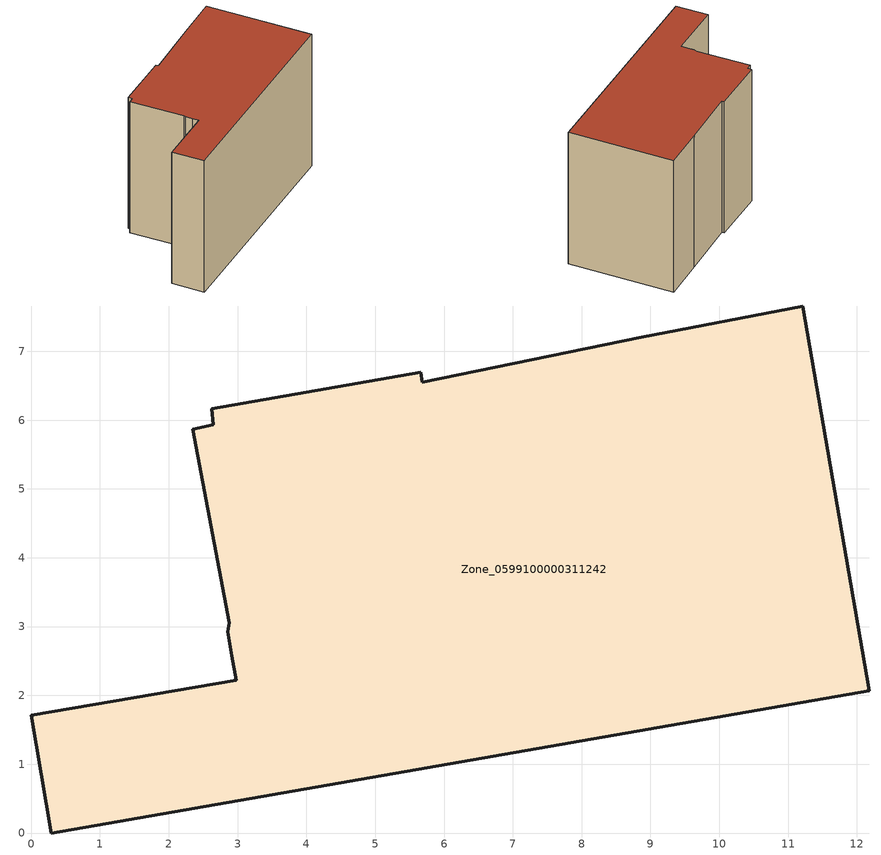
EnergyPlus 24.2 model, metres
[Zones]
Zone_0599100000311242
 floor ground (C_G): 2.92,2.58 2.86,2.92 2.88,3.06 2.35,5.87 2.65,5.93 2.63,6.17 5.66,6.69 5.68,6.55 8.87,7.21 11.21,7.66 12.18,2.07 0.29,0 0,1.71 2.98,2.22 z0
 wall outside (C_F): 12.18,2.07 11.21,7.66 8.87,7.21 5.68,6.55 5.66,6.69 2.63,6.17 2.65,5.93 2.35,5.87 2.88,3.06 2.86,2.92 2.92,2.58 2.98,2.22 0,1.71 0.29,0 12.18,2.07 z0:7.66
 roof outside (C_R): 2.86,2.92 2.92,2.58 2.98,2.22 0,1.71 0.29,0 12.18,2.07 11.21,7.66 8.87,7.21 5.68,6.55 5.66,6.69 2.63,6.17 2.65,5.93 2.35,5.87 2.88,3.06 z7.66
[BUILDING]
Pand.0599100000311242: North Axis=0; Terrain=City; Loads Convergence Tolerance Value=0.04; Temperature Convergence Tolerance Value=0.4; Solar Distribution=FullExterior; Maximum Number of Warmup Days=25; Minimum Number of Warmup Days=1
[Site:Location]
Rotterdam.The.Hague.AP_ZH_NLD Design_Conditions: Latitude=51.96; Longitude=4.45; Time Zone=1; Elevation=-4.5
[SITE:GROUNDTEMPERATURE:BUILDINGSURFACE]
18, 18, 18, 18, 18, 18, 18, 18, 18, 18, 18, 18
[MATERIAL] Thermal Absorptance=0.9; Solar Absorptance=0.7; Visible Absorptance=0.7
Name | Roughness | Thickness | Conductivity | Density | Specific Heat
G.TI.1975-1991 | MediumSmooth | 0.15 | 0.288461 | 540 | 1210
F.TI.1975-1991 | Rough | 0.3 | 0.230769 | 1920 | 840
R.TI.1975-1991 | MediumRough | 0.2 | 0.153846 | 1500 | 1000
[CONSTRUCTION]
C_G: G.TI.1975-1991
C_F: F.TI.1975-1991
C_R: R.TI.1975-1991
[ZONE]
Zone_0599100000311242: Type=1; Multiplier=1; Ceiling Height=Autocalculate; Volume=Autocalculate; Floor Area=autocalculate; Part of Total Floor Area=Yes
[ZONEINFILTRATION:DESIGNFLOWRATE]
Infil_Zone_0599100000311242: Zone or ZoneList or Space or SpaceList=Zone_0599100000311242; Schedule=AlwaysOn; Design Flow Rate Calculation Method=Flow/Area; Flow Rate per Floor Area=0.003; Constant Term Coefficient=1; Temperature Term Coefficient=0; Velocity Term Coefficient=0; Velocity Squared Term Coefficient=0
[HVACTEMPLATE:ZONE:IDEALLOADSAIRSYSTEM]
Zone_0599100000311242: Maximum Heating Supply Air Temperature=50; Minimum Cooling Supply Air Temperature=13; Maximum Heating Supply Air Humidity Ratio=0.0156; Minimum Cooling Supply Air Humidity Ratio=0.0077; Heating Limit=NoLimit; Cooling Limit=NoLimit; Dehumidification Control Type=ConstantSensibleHeatRatio; Cooling Sensible Heat Ratio=0.7; Dehumidification Setpoint=60; Humidification Control Type=None; Humidification Setpoint=30; Outdoor Air Method=None; Outdoor Air Flow Rate per Person=0.00944; Outdoor Air Flow Rate per Zone Floor Area=0; Outdoor Air Flow Rate per Zone=0; Demand Controlled Ventilation Type=None; Outdoor Air Economizer Type=NoEconomizer; Heat Recovery Type=None; Sensible Heat Recovery Effectiveness=0.7; Latent Heat Recovery Effectiveness=0.65
[ZONECONTROL:THERMOSTAT]
ThermostatControl_Zone_0599100000311242: Zone or ZoneList=Zone_0599100000311242; Control Type Schedule=DualSetpointControlType; Control 1=Thermostat_Zone_0599100000311242; Temperature Difference Between Cutout And Setpoint=0
[THERMOSTATSETPOINT:DUALSETPOINT]
Thermostat_Zone_0599100000311242: Heating Setpoint Temperature Schedule=HeatingSetpoint_Zone_0599100000311242; Cooling Setpoint Temperature Schedule=CoolingSetpoint_Zone_0599100000311242
[SCHEDULE:COMPACT]
HeatingSetpoint_Zone_0599100000311242: Through: 12/31, For: AllDays, Until: 24:00, 21
CoolingSetpoint_Zone_0599100000311242: Through: 12/31, For: AllDays, Until: 24:00, 24
DualSetpointControlType: Through: 12/31, For: AllDays, Until: 24:00, 4
AlwaysOn: Through: 12/31, For: AllDays, Until: 24:00, 1
